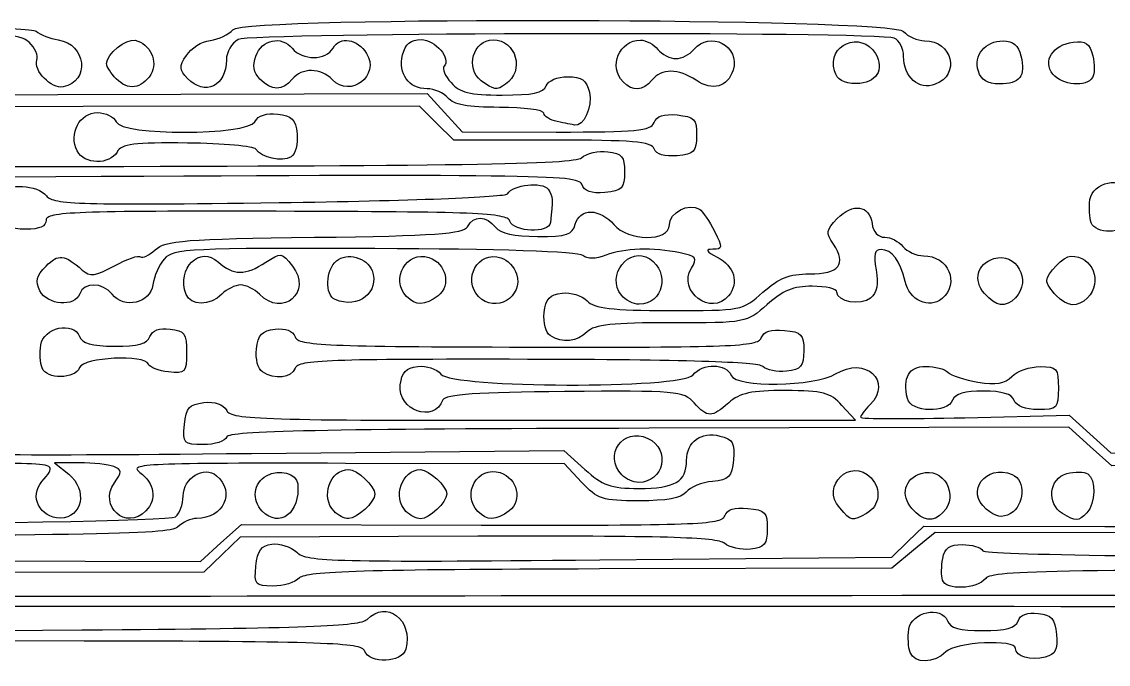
# Model space of a CAD drawing. Extents: x 25 to 242, y 39 to 365.
# Drawn here: x 132.21 to 170.31, y 269.88 to 292.41 of the extents above; entities that cross this region are included whole.
import ezdxf

# ---------------------------------------------------------------- set-up
doc = ezdxf.new("R2010")
doc.units = 0
doc.layers.add('Layer_1', color=7, linetype='CONTINUOUS')

msp = doc.modelspace()

# ---------------------------------------------------------------- linework, layer by layer
at = {"layer": 'Layer_1', "color": 7}
for points in [[(135.523959, 290.411493)], [(138.025789, 290.426553)], [(148.326079, 290.346103)], [(160.713135, 290.686623)], [(165.756515, 290.675923)], [(168.371501, 290.570353)], [(150.991739, 288.912173)], [(169.712626, 285.365013)], [(132.851079, 282.974463)], [(145.708569, 282.779723)], [(148.230249, 282.774773)], [(153.240149, 282.818473)], [(165.973045, 282.878373)], [(168.482045, 282.811903)], [(143.197049, 282.669243)], [(150.741369, 281.404703)], [(132.921929, 280.268983)], [(140.650589, 280.133343)], [(163.268385, 279.196663)], [(153.254139, 276.516633)], [(140.641679, 275.250723)], [(143.163369, 275.245723)], [(145.685059, 275.240723)], [(148.206739, 275.235673)], [(160.894515, 275.363483)], [(163.427845, 275.344883)], [(166.033725, 275.321683)], [(168.705867, 275.166643)], [(140.422759, 273.322063)], [(163.361405, 270.295563)]]:
    msp.add_lwpolyline(points, close=True, dxfattribs=at)
for points in [[(140.565839, 290.403083), (140.565839, 290.402283)], [(153.297139, 290.304193), (153.297139, 290.304383)], [(124.831899, 289.832303), (146.424189, 289.899703), (147.039299, 289.226043), (147.654399, 288.552383), (150.954849, 288.545383)], [(150.821379, 288.259493), (147.366749, 288.254493), (146.760279, 288.853363), (146.153819, 289.452233), (122.559709, 289.430833)], [(134.156859, 287.879753), (134.156859, 287.880153)], [(154.390359, 287.956903), (154.390399, 287.956253)], [(137.972209, 282.848503), (137.972199, 282.848263)], [(150.516069, 278.434493), (161.444435, 278.441493), (160.973735, 278.957983)], [(165.282455, 278.526123), (168.94114, 278.615823), (169.668871, 277.957283), (170.396605, 277.298743), (194.682187, 277.247143)], [(194.696028, 276.886283), (170.433832, 276.833183), (169.682881, 277.512743), (168.93193, 278.192283), (154.209819, 278.155583)], [(140.264109, 277.273693), (151.225109, 277.377073), (151.955209, 276.714003)], [(134.230939, 276.940323), (133.355009, 276.937323), (133.856639, 276.539813)], [(151.845399, 276.261303), (151.243429, 276.908983), (143.565859, 276.925283)], [(126.323029, 273.513743), (138.478139, 273.487943), (139.198159, 274.132803), (139.918189, 274.777673), (148.326119, 274.759773)], [(152.480709, 273.540123), (162.722795, 273.633323), (163.282255, 274.180023), (163.841695, 274.726723), (170.186952, 274.713223)], [(148.201909, 274.365093), (139.870859, 274.336393), (139.233759, 273.724263), (138.596659, 273.112133), (126.408369, 273.094633)], [(181.502119, 274.471213), (164.244375, 274.500913), (163.480805, 273.874983), (162.717235, 273.249043), (152.476059, 273.221043)], [(164.498065, 272.831903), (164.498395, 272.831873)], [(124.004579, 270.414093), (124.613199, 271.008853), (134.322179, 271.083553)], [(134.402449, 270.693813), (124.692709, 270.714413), (124.086709, 270.069303)]]:
    msp.add_lwpolyline(points, dxfattribs=at)
for points in [[(119.604919, 292.289103), (128.308359, 292.300803), (132.532719, 292.233503), (132.713909, 292.080063)], [(139.611939, 292.134683), (139.999099, 292.610353), (162.752755, 292.549643), (163.137285, 292.071883)], [(132.468809, 291.693343), (132.134649, 292.005033), (131.504009, 292.034273), (126.967549, 291.948453)], [(132.713909, 292.080063), (132.860949, 291.955583), (133.207889, 291.819723), (133.484899, 291.778153)], [(138.820839, 291.759303), (139.117219, 291.795303), (139.473219, 291.964253), (139.611939, 292.134683)], [(162.804135, 291.834093), (162.203505, 292.071983), (140.236389, 292.030563), (139.796839, 291.790693)], [(140.418609, 291.210593), (140.628599, 291.791203), (141.324189, 291.939093), (141.692559, 291.481453)], [(143.129459, 291.490453), (143.362219, 291.913993), (143.992469, 291.814033), (144.303599, 291.304223)], [(155.780359, 291.441073), (156.341135, 292.130043), (157.417985, 291.560013), (157.153375, 290.714273)], [(160.713135, 290.686623), (160.432675, 291.602473), (161.649025, 292.117993), (162.148675, 291.295043)], [(163.137285, 292.071883), (163.280605, 291.893813), (163.611125, 291.747673), (163.871765, 291.747123)], [(132.742389, 291.066363), (132.799489, 291.217583), (132.676389, 291.499723), (132.468809, 291.693343)], [(133.484899, 291.778153), (134.474219, 291.629683), (134.614739, 290.320863), (133.661819, 290.130383)], [(135.184909, 290.946243), (135.185909, 291.279423), (135.862159, 291.829593), (136.188609, 291.762873)], [(136.188609, 291.762873), (136.709249, 291.656453), (137.007419, 291.004683), (136.736189, 290.565883)], [(137.984599, 291.234663), (138.148149, 291.487183), (138.524449, 291.723273), (138.820839, 291.759303)], [(139.796839, 291.790693), (139.572899, 291.668493), (139.388989, 291.348923), (139.388159, 291.080523)], [(141.692559, 291.481453), (142.043349, 291.045643), (142.887989, 291.050743), (143.129459, 291.490453)], [(145.568399, 291.246693), (145.665999, 291.640153), (145.842909, 291.787563), (146.216579, 291.786773)], [(146.216579, 291.786773), (146.716479, 291.785773), (147.283829, 291.117823), (147.016479, 290.845133)], [(148.326079, 290.346083), (147.754559, 290.776813), (148.043289, 291.780743), (148.738269, 291.779273)], [(148.738269, 291.779273), (149.550549, 291.777273), (149.859089, 290.683403), (149.178109, 290.219513)], [(153.297139, 290.304383), (152.777839, 290.839653), (153.164979, 291.769823), (153.906399, 291.768253)], [(153.906399, 291.768253), (154.100289, 291.767723), (154.376189, 291.621813), (154.519519, 291.443753)], [(163.134565, 291.202393), (163.135365, 291.477513), (162.986735, 291.761773), (162.804135, 291.834093)], [(163.871765, 291.747123), (164.849985, 291.745123), (165.137175, 290.554763), (164.240755, 290.217763)], [(165.756515, 290.675923), (165.583075, 291.242273), (165.991035, 291.742403), (166.625325, 291.741063)], [(166.625325, 291.741063), (166.975655, 291.740263), (167.158235, 291.585613), (167.248165, 291.213323)], [(168.371537, 290.570353), (167.999128, 291.033023), (168.364837, 291.608503), (169.086494, 291.695553)], [(169.086494, 291.695553), (169.524123, 291.748353), (169.662648, 291.651753), (169.766563, 291.221553)], [(138.025799, 290.426583), (137.730449, 290.731013), (137.725189, 290.834123), (137.984599, 291.234663)], [(140.565839, 290.402283), (140.344079, 290.630863), (140.298819, 290.879363), (140.418609, 291.210593)], [(144.303599, 291.304223), (144.779129, 290.525023), (143.740009, 289.724693), (143.103979, 290.380283)], [(146.424739, 290.062613), (145.780839, 290.063613), (145.404219, 290.584743), (145.568399, 291.246693)], [(154.519519, 291.443753), (154.662839, 291.265693), (154.946079, 291.119653), (155.148929, 291.119223)], [(155.148929, 291.119223), (155.351779, 291.118693), (155.635919, 291.263623), (155.780359, 291.441073)], [(162.148675, 291.295043), (162.486575, 290.738513), (162.166775, 290.242263), (161.471215, 290.243743)], [(164.240755, 290.217763), (163.665915, 290.001673), (163.132305, 290.476633), (163.134565, 291.202393)], [(167.248165, 291.213323), (167.420445, 290.500043), (167.214265, 290.231553), (166.495585, 290.233083)], [(169.766563, 291.221553), (169.838343, 290.924403), (169.834983, 290.578933), (169.759063, 290.453863)], [(133.661819, 290.130383), (133.252269, 290.048483), (132.606329, 290.706083), (132.742389, 291.066363)], [(135.523959, 290.411483), (135.337159, 290.604033), (135.184589, 290.844673), (135.184909, 290.946243)], [(139.388159, 291.080523), (139.385159, 290.154223), (138.637999, 289.795513), (138.025789, 290.426553)], [(143.103979, 290.380283), (142.692029, 290.804893), (142.037219, 290.811303), (141.697579, 290.394083)], [(147.016479, 290.845133), (146.943979, 290.771233), (147.055679, 290.515793), (147.264809, 290.277613)], [(155.859839, 290.358693), (155.240949, 290.776673), (154.642129, 290.779823), (154.306019, 290.366693)], [(136.736189, 290.565883), (136.418949, 290.052653), (135.932229, 289.990663), (135.523959, 290.411493)], [(141.697579, 290.394083), (141.362109, 289.981913), (140.971149, 289.984873), (140.565839, 290.403083)], [(149.178109, 290.219513), (148.857139, 290.000873), (148.766249, 290.014373), (148.326079, 290.346103)], [(150.598809, 290.161473), (150.669909, 290.349633), (150.984959, 290.483853), (151.353789, 290.483073)], [(151.353789, 290.483073), (151.854619, 290.482073), (152.014119, 290.368603), (152.117649, 289.939983)], [(154.306019, 290.366693), (153.988979, 289.977183), (153.635629, 289.955293), (153.297139, 290.304193)], [(157.153375, 290.714273), (156.967615, 290.120553), (156.430895, 289.973013), (155.859839, 290.358693)], [(161.471215, 290.243743), (161.028045, 290.244743), (160.809345, 290.372453), (160.713135, 290.686623)], [(166.495585, 290.233083), (166.071565, 290.233873), (165.851465, 290.365863), (165.756515, 290.675923)], [(169.759063, 290.453863), (169.550678, 290.110363), (168.683125, 290.183203), (168.371501, 290.570353)], [(147.159219, 289.737853), (147.015899, 289.915913), (146.685379, 290.062053), (146.424739, 290.062613)], [(147.264809, 290.277613), (147.573709, 289.925733), (147.910409, 289.843993), (149.060909, 289.841543)], [(149.060909, 289.841543), (150.125659, 289.839543), (150.507089, 289.918643), (150.598809, 290.161473)], [(148.970139, 289.410803), (147.848439, 289.412803), (147.347769, 289.503603), (147.159219, 289.737853)], [(152.117649, 289.939983), (152.238819, 289.438333), (151.912209, 288.717103), (151.596049, 288.788173)], [(134.156859, 287.880153), (133.849849, 288.485223), (134.239659, 289.226633), (134.864139, 289.225303)], [(134.864139, 289.225303), (135.160439, 289.224773), (135.456839, 289.078613), (135.522809, 288.900713)], [(140.387139, 288.907713), (140.508229, 289.128043), (140.790349, 289.222503), (141.186449, 289.175343)], [(150.519839, 289.207033), (150.520099, 289.317303), (149.822819, 289.408993), (148.970139, 289.410803)], [(150.991739, 288.912173), (150.731849, 288.964073), (150.519499, 289.096773), (150.519839, 289.207033)], [(135.522809, 288.900713), (135.704019, 288.412073), (140.118239, 288.418783), (140.387139, 288.907713)], [(141.186449, 289.175343), (141.685289, 289.115943), (141.811109, 288.987073), (141.866039, 288.479293)], [(150.954849, 288.545383), (153.754639, 288.539383), (154.274589, 288.589483), (154.382459, 288.875063)], [(151.596049, 288.788173), (151.523549, 288.804473), (151.251629, 288.860273), (150.991739, 288.912173)], [(154.382459, 288.875063), (154.470059, 289.106943), (154.722599, 289.190243), (155.193809, 289.142663)], [(155.193809, 289.142663), (155.799319, 289.081563), (155.877769, 288.999253), (155.875989, 288.427193)], [(141.866039, 288.479293), (141.904339, 288.124873), (141.812739, 287.778733), (141.653399, 287.676663)], [(138.021829, 288.157863), (136.137259, 288.180863), (135.707419, 288.126163), (135.551809, 287.842953)], [(140.418519, 287.946323), (140.355219, 288.047323), (139.276729, 288.142513), (138.021829, 288.157863)], [(154.390399, 287.956253), (154.297399, 288.207173), (153.631769, 288.263733), (150.821379, 288.259493)], [(155.875989, 288.427193), (155.873989, 287.855133), (155.795289, 287.773193), (155.189359, 287.714633)], [(135.551809, 287.842953), (135.299709, 287.384213), (134.396189, 287.408053), (134.156859, 287.879753)], [(141.653399, 287.676663), (141.352019, 287.483543), (140.606499, 287.646363), (140.418519, 287.946323)], [(151.835999, 287.642703), (152.020559, 287.799003), (152.437239, 287.895073), (152.761949, 287.856203)], [(152.761949, 287.856203), (153.262839, 287.796203), (153.352019, 287.687533), (153.350309, 287.139113)], [(155.189359, 287.714633), (154.741579, 287.671333), (154.465169, 287.755133), (154.390359, 287.956903)], [(131.566999, 287.333693), (147.711549, 287.353793), (151.564219, 287.412493), (151.835999, 287.642703)], [(151.846719, 286.717263), (151.724299, 287.047363), (150.214969, 287.065893), (131.727839, 286.964213)], [(153.350309, 287.139113), (153.348309, 286.567063), (153.269509, 286.485113), (152.663679, 286.426553)], [(169.669208, 286.173053), (169.755768, 286.785503), (170.820248, 287.018543), (171.023813, 286.469613)], [(131.548009, 286.385573), (131.671709, 286.762193), (132.759549, 286.704403), (133.081769, 286.304073)], [(149.241799, 286.380423), (149.436779, 286.701813), (150.469119, 286.814103), (150.669499, 286.535703)], [(150.669499, 286.535703), (150.836669, 286.303453), (150.846459, 286.160683), (150.749699, 285.367043)], [(152.663679, 286.426553), (152.178169, 286.379653), (151.940579, 286.464153), (151.846719, 286.717263)], [(133.081769, 286.304073), (133.325269, 286.001553), (134.224529, 285.975873), (141.237299, 286.071153)], [(141.237299, 286.071153), (145.785089, 286.132953), (149.171029, 286.263763), (149.241799, 286.380423)], [(169.712628, 285.364973), (169.649858, 285.534243), (169.630318, 285.897883), (169.669208, 286.173053)], [(141.134989, 285.764533), (134.103579, 285.779433), (133.066919, 285.740133), (133.066039, 285.458473)], [(149.322869, 285.423943), (149.219129, 285.703683), (148.112629, 285.749713), (141.134989, 285.764533)], [(154.920609, 285.288123), (154.921609, 285.720623), (155.600729, 286.076253), (155.972649, 285.839313)], [(155.972649, 285.839313), (156.089849, 285.764613), (156.328445, 285.418523), (156.502875, 285.070153)], [(160.811185, 285.510403), (161.355655, 286.065723), (161.939965, 285.982893), (162.027665, 285.337953)], [(132.354039, 285.136793), (131.780109, 285.137793), (131.625629, 285.233393), (131.552679, 285.631423)], [(133.066039, 285.458473), (133.065249, 285.234873), (132.845939, 285.135743), (132.354039, 285.136793)], [(147.838559, 285.225393), (148.057839, 285.624283), (148.497349, 285.616503), (148.826239, 285.207893)], [(150.749699, 285.367043), (150.702599, 284.980923), (149.468909, 285.030113), (149.322869, 285.423943)], [(151.619289, 285.309693), (151.686089, 285.568183), (151.907269, 285.740013), (152.172549, 285.739453)], [(152.172549, 285.739453), (152.415659, 285.738923), (152.775889, 285.544243), (152.973069, 285.306823)], [(160.674535, 284.610843), (160.399895, 285.015313), (160.413485, 285.104763), (160.811185, 285.510403)], [(142.482719, 284.852583), (146.703019, 284.905783), (147.701049, 284.975233), (147.838559, 285.225393)], [(148.826239, 285.207893), (149.002699, 284.988673), (149.477709, 284.883313), (150.297439, 284.881573)], [(150.297439, 284.881573), (151.331309, 284.879573), (151.524279, 284.941873), (151.619289, 285.309693)], [(152.973069, 285.306823), (153.474279, 284.703303), (154.918739, 284.689463), (154.920609, 285.288123)], [(156.502875, 285.070153), (156.796195, 284.484323), (156.791985, 284.436563), (156.446875, 284.434363)], [(162.027665, 285.337953), (162.067965, 285.041383), (162.239835, 284.854903), (162.473245, 284.854413)], [(171.046525, 285.376613), (170.821521, 284.967193), (169.863245, 284.958823), (169.712626, 285.365013)], [(136.895549, 284.417663), (137.246189, 284.741343), (137.939829, 284.795333), (142.482719, 284.852583)], [(162.473245, 284.854413), (162.682215, 284.853883), (162.970445, 284.707913), (163.113775, 284.529853)], [(133.064189, 283.843783), (133.493809, 284.281973), (133.700079, 284.258973), (134.333299, 283.702303)], [(136.377569, 284.169353), (136.442269, 284.102653), (136.675369, 284.214453), (136.895549, 284.417663)], [(144.590159, 284.456623), (138.126559, 284.479023), (137.517009, 284.449623), (137.213119, 284.102993)], [(137.972199, 282.848263), (137.632869, 283.763283), (138.458149, 284.586323), (139.107589, 283.980563)], [(140.766459, 283.975563), (141.292999, 284.327453), (141.326709, 284.322773), (141.701249, 283.845843)], [(143.243729, 284.026123), (143.612019, 284.337913), (144.323309, 284.143783), (144.493429, 283.685043)], [(151.884799, 284.219373), (151.732749, 284.349433), (148.894929, 284.441723), (144.590159, 284.456623)], [(145.708569, 282.779773), (145.117609, 283.388903), (145.698569, 284.401863), (146.490519, 284.142323)], [(148.230249, 282.774773), (147.639299, 283.383903), (148.220249, 284.396863), (149.012209, 284.137323)], [(153.240149, 282.818473), (152.684069, 283.509323), (153.507269, 284.567003), (154.233929, 284.095313)], [(155.298579, 284.307973), (154.348149, 284.505023), (153.338179, 284.472943), (152.698929, 284.225373)], [(155.692439, 283.767733), (155.913069, 284.127643), (155.867599, 284.190003), (155.298579, 284.307973)], [(156.446875, 284.434363), (156.167035, 284.432363), (156.204415, 284.363763), (156.596365, 284.159303)], [(159.838405, 283.567213), (160.875055, 283.565213), (161.150895, 283.909303), (160.674535, 284.610843)], [(162.342695, 284.423753), (162.117985, 284.424283), (162.075605, 284.246903), (162.172115, 283.710043)], [(163.186545, 283.305133), (163.019155, 284.034613), (162.726215, 284.422943), (162.342695, 284.423753)], [(163.113775, 284.529853), (163.257105, 284.351793), (163.580285, 284.205663), (163.831965, 284.205123)], [(166.294065, 284.103513), (167.079925, 284.357323), (167.649755, 283.337543), (167.058845, 282.734853)], [(135.459549, 283.853213), (135.899759, 284.093783), (136.312869, 284.236043), (136.377569, 284.169353)], [(137.213119, 284.102993), (137.030919, 283.895083), (136.848839, 283.482653), (136.808479, 283.186473)], [(139.107589, 283.980563), (139.607619, 283.514173), (140.074299, 283.512673), (140.766459, 283.975563)], [(143.197029, 282.669243), (142.838089, 282.818703), (142.868699, 283.708653), (143.243729, 284.026123)], [(146.490519, 284.142323), (147.096539, 283.943613), (147.282799, 283.158773), (146.807989, 282.804623)], [(149.012209, 284.137323), (149.242759, 284.061723), (149.490729, 283.806133), (149.563239, 283.569343)], [(152.698929, 284.225373), (152.326919, 284.081313), (152.048569, 284.079253), (151.884799, 284.219373)], [(154.233929, 284.095313), (154.960029, 283.623963), (154.697329, 282.502533), (153.861219, 282.504303)], [(156.596365, 284.159303), (157.202285, 283.843173), (157.373755, 283.261923), (156.997475, 282.799633)], [(163.831965, 284.205123), (164.700285, 284.203123), (165.118335, 283.241003), (164.484095, 282.704073)], [(165.973045, 282.878373), (165.561345, 283.347343), (165.710065, 283.914893), (166.294065, 284.103513)], [(168.153454, 283.335843), (168.154248, 283.574073), (168.762784, 284.196403), (168.994527, 284.195913)], [(168.994527, 284.195913), (169.772519, 284.193913), (170.132773, 283.292763), (169.580529, 282.729503)], [(132.851069, 282.974513), (132.675129, 283.313993), (132.718599, 283.491303), (133.064189, 283.843783)], [(134.333299, 283.702303), (134.607249, 283.461463), (134.786699, 283.485513), (135.459549, 283.853213)], [(141.701249, 283.845843), (142.416939, 282.934503), (141.355899, 282.023283), (140.548319, 282.855693)], [(144.493429, 283.685043), (144.775129, 282.925423), (144.014029, 282.329063), (143.197049, 282.669243)], [(149.563239, 283.569343), (149.812199, 282.756353), (148.821209, 282.165643), (148.230249, 282.774773)], [(156.997475, 282.799633), (156.398945, 282.064273), (155.195479, 282.957023), (155.692439, 283.767733)], [(158.202545, 282.924293), (158.766985, 283.429823), (159.120455, 283.568743), (159.838405, 283.567213)], [(162.172115, 283.710043), (162.263015, 283.204133), (162.206615, 282.916133), (161.978505, 282.723053)], [(135.378649, 282.855413), (135.035679, 283.281503), (134.401869, 283.288933), (134.243169, 282.868713)], [(136.808479, 283.186473), (136.720379, 282.539883), (135.803509, 282.327593), (135.378649, 282.855413)], [(139.888879, 283.180293), (139.699009, 283.180823), (139.401349, 283.035883), (139.227429, 282.858503)], [(140.548319, 282.855693), (140.375509, 283.033813), (140.078759, 283.179893), (139.888879, 283.180293)], [(159.932505, 283.136083), (159.270655, 283.137083), (158.897825, 282.986273), (158.347125, 282.493053)], [(160.797235, 282.933303), (160.797505, 283.043823), (160.408455, 283.135073), (159.932505, 283.136083)], [(164.484095, 282.704073), (164.032465, 282.321733), (163.338425, 282.643273), (163.186545, 283.305133)], [(168.482045, 282.811873), (168.301002, 282.998473), (168.153139, 283.234263), (168.153454, 283.335843)], [(134.243169, 282.868713), (134.064899, 282.396683), (133.113049, 282.468993), (132.851079, 282.974463)], [(139.227429, 282.858503), (138.825659, 282.448703), (138.122549, 282.443153), (137.972209, 282.848503)], [(146.807989, 282.804623), (146.334699, 282.451613), (146.033539, 282.444803), (145.708569, 282.779723)], [(150.533739, 282.209843), (150.589739, 282.699253), (150.723239, 282.846493), (151.156719, 282.897093)], [(151.156719, 282.897093), (151.460129, 282.932493), (151.854899, 282.810493), (152.033959, 282.625903)], [(153.861219, 282.504303), (153.658359, 282.504833), (153.378879, 282.646113), (153.240149, 282.818473)], [(154.921029, 282.284873), (157.467475, 282.279873), (157.486745, 282.282873), (158.202545, 282.924293)], [(161.978505, 282.723053), (161.640355, 282.436783), (160.796155, 282.587043), (160.797235, 282.933303)], [(167.058845, 282.734853), (166.702715, 282.371623), (166.380515, 282.414213), (165.973045, 282.878373)], [(169.580529, 282.729503), (169.236957, 282.379083), (168.87564, 282.406173), (168.482045, 282.811903)], [(152.033959, 282.625903), (152.292809, 282.359093), (152.884569, 282.289193), (154.921029, 282.284873)], [(158.347125, 282.493053), (157.628995, 281.849893), (157.620165, 281.848203), (154.992649, 281.853793)], [(150.741369, 281.404703), (150.582939, 281.508223), (150.493239, 281.856063), (150.533739, 282.209843)], [(132.878509, 281.077083), (132.965109, 281.689533), (134.029549, 281.922563), (134.233119, 281.373643)], [(136.707449, 281.368393), (136.790549, 281.588393), (137.036229, 281.681563), (137.413729, 281.636223)], [(137.413729, 281.636223), (137.922569, 281.575123), (137.992319, 281.475463), (137.990249, 280.812573)], [(140.442959, 280.938473), (140.499959, 281.436583), (140.630299, 281.574763), (141.093559, 281.628403)], [(141.093559, 281.628403), (141.471339, 281.672103), (141.716449, 281.577903), (141.798159, 281.357573)], [(154.992649, 281.853793), (152.931099, 281.857793), (152.289429, 281.789293), (152.041979, 281.536853)], [(158.141515, 281.322193), (158.229115, 281.554073), (158.481645, 281.637373), (158.952855, 281.589803)], [(158.952855, 281.589803), (159.558375, 281.528703), (159.636825, 281.446383), (159.635035, 280.874323)], [(134.233119, 281.373643), (134.325019, 281.125843), (134.654599, 281.035123), (135.469229, 281.033393)], [(135.469229, 281.033393), (136.283859, 281.031393), (136.614009, 281.120993), (136.707449, 281.368393)], [(141.798159, 281.357573), (141.908899, 281.058953), (142.858429, 281.017693), (149.968909, 281.002593)], [(149.968909, 281.002593), (157.072605, 280.987493), (158.029235, 281.024893), (158.141515, 281.322193)], [(152.041979, 281.536853), (151.691579, 281.179473), (151.167539, 281.126223), (150.741369, 281.404703)], [(132.921909, 280.269003), (132.859109, 280.438273), (132.839609, 280.801913), (132.878509, 281.077083)], [(137.990249, 280.812573), (137.988249, 280.102983), (137.950649, 280.062603), (137.357689, 280.128713)], [(140.650589, 280.133333), (140.492159, 280.236863), (140.402459, 280.584693), (140.442959, 280.938473)], [(159.635035, 280.874323), (159.633035, 280.322583), (159.544635, 280.217773), (159.029315, 280.158503)], [(136.658059, 280.399533), (136.536249, 280.751443), (134.372779, 280.646403), (134.235119, 280.281883)], [(149.948019, 280.571703), (143.007739, 280.586403), (141.905629, 280.545103), (141.800159, 280.265813)], [(158.199765, 280.321863), (158.046165, 280.480183), (155.406399, 280.560113), (149.948019, 280.571703)], [(155.744749, 280.023203), (156.087999, 280.444913), (156.927445, 280.436003), (157.085805, 280.009003)], [(160.748165, 280.060003), (161.789185, 280.705263), (162.776095, 279.815603), (161.951855, 278.974923)], [(134.235119, 280.281883), (134.079939, 279.871013), (133.073179, 279.861143), (132.921929, 280.268983)], [(137.357689, 280.128713), (137.011079, 280.167313), (136.696239, 280.289223), (136.658059, 280.399533)], [(141.800159, 280.265813), (141.666719, 279.912513), (141.090209, 279.846073), (140.650589, 280.133343)], [(145.486679, 279.682453), (145.537579, 280.122013), (145.683719, 280.275583), (146.097149, 280.323953)], [(146.097149, 280.323953), (146.399619, 280.359353), (146.760169, 280.239153), (146.910069, 280.052903)], [(146.910069, 280.052903), (147.304559, 279.562793), (155.347999, 279.535793), (155.744749, 280.023203)], [(157.085805, 280.009003), (157.247155, 279.573903), (160.026345, 279.612623), (160.748165, 280.060003)], [(159.029315, 280.158503), (158.697275, 280.120303), (158.323975, 280.193803), (158.199765, 280.321863)], [(163.268385, 279.196703), (163.098275, 279.936453), (163.322085, 280.327783), (163.914615, 280.326523)], [(163.914615, 280.326523), (164.229765, 280.325723), (164.577155, 280.233123), (164.686605, 280.120443)], [(164.686605, 280.120443), (164.796045, 280.007773), (165.271045, 279.851593), (165.742165, 279.773383)], [(166.936095, 279.975283), (167.121655, 280.164543), (167.563915, 280.318773), (167.918895, 280.318013)], [(167.918895, 280.318013), (168.516441, 280.317013), (168.564156, 280.260713), (168.561979, 279.562523)], [(146.980539, 279.149223), (146.666909, 278.318783), (145.381859, 278.777483), (145.486679, 279.682453)], [(165.742165, 279.773383), (166.384255, 279.666783), (166.683195, 279.717383), (166.936095, 279.975283)], [(151.239909, 279.444013), (148.226489, 279.418013), (147.051349, 279.336693), (146.980539, 279.149223)], [(155.789269, 279.050853), (155.424679, 279.454273), (155.152769, 279.477773), (151.239909, 279.444013)], [(158.995775, 279.477663), (157.790125, 279.480663), (157.391255, 279.394863), (157.002575, 279.050973)], [(160.973735, 278.957983), (160.562155, 279.409603), (160.313745, 279.474863), (158.995775, 279.477663)], [(165.934885, 279.460363), (165.276455, 279.461363), (164.937855, 279.361263), (164.854095, 279.139463)], [(167.013655, 279.134883), (166.931255, 279.356993), (166.593315, 279.458973), (165.934885, 279.460363)], [(168.561979, 279.562523), (168.559879, 278.848843), (168.521389, 278.808483), (167.846615, 278.809913)], [(137.916489, 278.283783), (137.974189, 278.877953), (138.077229, 278.994543), (138.597139, 279.054193)], [(138.597139, 279.054193), (138.998029, 279.100193), (139.275059, 279.003993), (139.398729, 278.775853)], [(157.002575, 279.050973), (156.397975, 278.516093), (156.272575, 278.516073), (155.789269, 279.050853)], [(161.951855, 278.974923), (161.771765, 278.791233), (161.624275, 278.594943), (161.624095, 278.538723)], [(164.854095, 279.139463), (164.674805, 278.664733), (163.379965, 278.711473), (163.268385, 279.196663)], [(167.846615, 278.809913), (167.406685, 278.810913), (167.087675, 278.935303), (167.013655, 279.134883)], [(139.398729, 278.775853), (139.569299, 278.461183), (140.651979, 278.427943), (150.516069, 278.434493)], [(161.624095, 278.538723), (161.623925, 278.482523), (163.270185, 278.476823), (165.282455, 278.526123)], [(138.579749, 277.582113), (137.881279, 277.584113), (137.851509, 277.615113), (137.916489, 278.283783)], [(154.209819, 278.155583), (142.666389, 278.126783), (139.468619, 278.060683), (139.399369, 277.849703)], [(153.254139, 276.516633), (152.583369, 277.208033), (153.296639, 278.210223), (154.167979, 277.800693)], [(139.399369, 277.849703), (139.350769, 277.701673), (138.981959, 277.581263), (138.579749, 277.582113)], [(154.167979, 277.800693), (154.976359, 277.420763), (154.729999, 276.254943), (153.841729, 276.256823)], [(155.525259, 277.024333), (155.527259, 277.675433), (156.040949, 278.053183), (156.693765, 277.883663)], [(156.693765, 277.883663), (157.154025, 277.764143), (157.224175, 277.640583), (157.166715, 277.050603)], [(129.183079, 277.494143), (129.288529, 277.209783), (130.634989, 277.182993), (140.264109, 277.273693)], [(153.851579, 276.045023), (155.105489, 276.039023), (155.522949, 276.282923), (155.525259, 277.024333)], [(157.166715, 277.050603), (157.107915, 276.446983), (157.013375, 276.349533), (156.431725, 276.292973)], [(160.894515, 275.363483), (160.213075, 276.139723), (161.277055, 277.154063), (161.995715, 276.413303)], [(132.388129, 276.912933), (131.331739, 276.957633), (131.006129, 276.782593), (131.480549, 276.425063)], [(132.915939, 276.282463), (133.392709, 276.819723), (133.348689, 276.872293), (132.388129, 276.912933)], [(135.435839, 276.812963), (135.254899, 276.884663), (134.712699, 276.941933), (134.230939, 276.940323)], [(135.461239, 276.240923), (135.728009, 276.629113), (135.724939, 276.698453), (135.435839, 276.812963)], [(143.565859, 276.925283), (136.557139, 276.940183), (135.928879, 276.912283), (136.354279, 276.605183)], [(137.868939, 275.770253), (137.870939, 276.411973), (138.605039, 276.864043), (139.040399, 276.491663)], [(140.798439, 276.491733), (141.252239, 276.739363), (141.851489, 276.581933), (141.888379, 276.205383)], [(143.163369, 275.245723), (142.680949, 275.742973), (143.021469, 276.711183), (143.678279, 276.709783)], [(143.678279, 276.709783), (143.973229, 276.709263), (144.595069, 276.122703), (144.594209, 275.845983)], [(145.685059, 275.240723), (145.202639, 275.737973), (145.543149, 276.706183), (146.199959, 276.704793)], [(146.199959, 276.704793), (146.494909, 276.704263), (147.116759, 276.117703), (147.115889, 275.840983)], [(148.206739, 275.235723), (147.615779, 275.844843), (148.196739, 276.857813), (148.988699, 276.598273)], [(151.955209, 276.714003), (152.581319, 276.145373), (152.851419, 276.050093), (153.851579, 276.045023)], [(163.748865, 276.570013), (164.534725, 276.823833), (165.104555, 275.804053), (164.513645, 275.201363)], [(166.033695, 275.321683), (165.287255, 275.944623), (166.010695, 276.906263), (166.946855, 276.535483)], [(168.855891, 276.565763), (169.138495, 276.637863), (169.469455, 276.633263), (169.591356, 276.555563)], [(133.562519, 275.007273), (132.848949, 275.009273), (132.462319, 275.771293), (132.915939, 276.282463)], [(133.856639, 276.539813), (134.531779, 276.004813), (134.340019, 275.005623), (133.562519, 275.007273)], [(136.564959, 275.259523), (135.869379, 274.550083), (134.894779, 275.416673), (135.461239, 276.240923)], [(136.354279, 276.605183), (136.866969, 276.235063), (136.957089, 275.659483), (136.564959, 275.259523)], [(139.040399, 276.491663), (139.719729, 275.910603), (139.289759, 274.994313), (138.338699, 274.996333)], [(140.641679, 275.250723), (140.264659, 275.639333), (140.340789, 276.241993), (140.798439, 276.491733)], [(148.988699, 276.598273), (149.594719, 276.399563), (149.780979, 275.614723), (149.306159, 275.260573)], [(153.853299, 275.610643), (152.565459, 275.613643), (152.396799, 275.668043), (151.845399, 276.261303)], [(153.841729, 276.256823), (153.656809, 276.257093), (153.392389, 276.374133), (153.254139, 276.516633)], [(156.431725, 276.292973), (156.064599, 276.257273), (155.650599, 276.088483), (155.511729, 275.917863)], [(161.995715, 276.413303), (162.373155, 276.024253), (162.296435, 275.421913), (161.837545, 275.171513)], [(163.427845, 275.344883), (163.016145, 275.813853), (163.164865, 276.381403), (163.748865, 276.570013)], [(166.946855, 276.535483), (167.418765, 276.348583), (167.378535, 275.432383), (166.886655, 275.163963)], [(168.705867, 275.166643), (168.139111, 275.506943), (168.235684, 276.407603), (168.855891, 276.565763)], [(169.591356, 276.555563), (169.891108, 276.364603), (169.869594, 275.509453), (169.557016, 275.190643)], [(141.888379, 276.205383), (141.987579, 275.192423), (141.247829, 274.625933), (140.641679, 275.250723)], [(155.511729, 275.917863), (155.337829, 275.704213), (154.821619, 275.608593), (153.853299, 275.610643)], [(137.604019, 275.050023), (137.748859, 275.168573), (137.868069, 275.492673), (137.868939, 275.770253)], [(144.594209, 275.845983), (144.593409, 275.569263), (143.967849, 274.985453), (143.672899, 274.986073)], [(147.115889, 275.840983), (147.115099, 275.564263), (146.489539, 274.980453), (146.194589, 274.981083)], [(143.672899, 274.986073), (143.530909, 274.986343), (143.301619, 275.103213), (143.163369, 275.245723)], [(146.194589, 274.981083), (146.052599, 274.981343), (145.823299, 275.098213), (145.685059, 275.240723)], [(149.306159, 275.260573), (148.832879, 274.907563), (148.531709, 274.900753), (148.206739, 275.235673)], [(156.861205, 275.078593), (156.948805, 275.310483), (157.201345, 275.393783), (157.672555, 275.346203)], [(157.672555, 275.346203), (158.278065, 275.285103), (158.356515, 275.202793), (158.354735, 274.630733)], [(161.837545, 275.171513), (161.308345, 274.882743), (161.318315, 274.880713), (160.894515, 275.363483)], [(164.513645, 275.201363), (164.157515, 274.838133), (163.835315, 274.880723), (163.427845, 275.344883)], [(166.886655, 275.163963), (166.583165, 274.998353), (166.375045, 275.036833), (166.033725, 275.321683)], [(169.557016, 275.190643), (169.254944, 274.882543), (169.182384, 274.880493), (168.705867, 275.166643)], [(170.186952, 274.713223), (175.914681, 274.701023), (177.228834, 274.809123), (176.218581, 275.209263)], [(108.548779, 274.848273), (108.707019, 274.584033), (137.277039, 274.782473), (137.604019, 275.050023)], [(138.338699, 274.996333), (138.154999, 274.996593), (137.853639, 274.857593), (137.669019, 274.687173)], [(148.326119, 274.759773), (155.758599, 274.743973), (156.748795, 274.780973), (156.861205, 275.078593)], [(137.669019, 274.687173), (137.382409, 274.422603), (134.452329, 274.377373), (117.622419, 274.377773)], [(156.852025, 274.120893), (156.604715, 274.332433), (154.659519, 274.387353), (148.201909, 274.365093)], [(158.354735, 274.630733), (158.352735, 274.082323), (158.263135, 273.974003), (157.761905, 273.916163)], [(140.422719, 273.322073), (140.475619, 273.866903), (140.599519, 274.037753), (140.981119, 274.092333)], [(140.981119, 274.092333), (141.250819, 274.130933), (141.644099, 274.001433), (141.855059, 273.804703)], [(157.761905, 273.916163), (157.436965, 273.878663), (157.027515, 273.970763), (156.852025, 274.120893)], [(164.507395, 273.585983), (164.578495, 273.960833), (164.742825, 274.078413), (165.194355, 274.077453)], [(165.194355, 274.077453), (165.520785, 274.076653), (165.846015, 273.979153), (165.917075, 273.860453)], [(141.855059, 273.804703), (142.204729, 273.478553), (143.143709, 273.455163), (152.480709, 273.540123)], [(164.498395, 272.831873), (164.452095, 272.975623), (164.456295, 273.314983), (164.507395, 273.585983)], [(165.917075, 273.860453), (166.001675, 273.719243), (172.489885, 273.631023), (184.697072, 273.605093)], [(141.013469, 272.620553), (140.396859, 272.621553), (140.359079, 272.666753), (140.422759, 273.322063)], [(152.476059, 273.221043), (144.267489, 273.198643), (142.179039, 273.136043), (141.953549, 272.906093)], [(184.80557, 273.173993), (168.596306, 273.208393), (166.248925, 273.172993), (166.019135, 272.890703)], [(141.953549, 272.906093), (141.798819, 272.748273), (141.375779, 272.619783), (141.013469, 272.620553)], [(166.019135, 272.890703), (165.704725, 272.504433), (164.616965, 272.462403), (164.498065, 272.831903)], [(157.716995, 272.292153), (197.313482, 272.322553), (205.02651, 272.376153), (205.168006, 272.621903)], [(87.599043, 272.163053), (100.158789, 272.214053), (131.711869, 272.272163), (157.716995, 272.292153)], [(144.320989, 271.453803), (145.009619, 272.156183), (145.942189, 271.437103), (145.676519, 270.408533)], [(141.553579, 271.906173), (76.428843, 271.903173), (64.675383, 271.837573), (64.551533, 271.479573)], [(205.185673, 271.658283), (205.071381, 271.849123), (189.762174, 271.908763), (141.553579, 271.906173)], [(163.317985, 271.103643), (163.404585, 271.716083), (164.469025, 271.949123), (164.672595, 271.400193)], [(167.146925, 271.394943), (167.230025, 271.614943), (167.475705, 271.708113), (167.853205, 271.662773)], [(134.322179, 271.083553), (142.185509, 271.144053), (144.086259, 271.214393), (144.320989, 271.453803)], [(164.672595, 271.400193), (164.764495, 271.152393), (165.094075, 271.061673), (165.908705, 271.059943)], [(165.908705, 271.059943), (166.723335, 271.057943), (167.053485, 271.147543), (167.146925, 271.394943)], [(167.853205, 271.662773), (168.330107, 271.605473), (168.442941, 271.474833), (168.493776, 270.921003)], [(163.361385, 270.295553), (163.298585, 270.464833), (163.279085, 270.828463), (163.317985, 271.103643)], [(168.493776, 270.921003), (168.542986, 270.384903), (168.463906, 270.224413), (168.103288, 270.128573)], [(144.232139, 270.349733), (144.127909, 270.630783), (142.839469, 270.675883), (134.402449, 270.693813)], [(167.062535, 270.434143), (167.063535, 270.767753), (164.959855, 270.659793), (164.615485, 270.308563)], [(145.676519, 270.408533), (145.551509, 269.924573), (144.407069, 269.877963), (144.232139, 270.349733)], [(164.615485, 270.308563), (164.214985, 269.900073), (163.510775, 269.892763), (163.361405, 270.295563)], [(168.103288, 270.128573), (167.590225, 269.992213), (167.061645, 270.147373), (167.062535, 270.434143)]]:
    msp.add_open_spline(points, degree=3, dxfattribs=at)

doc.saveas('drawing.dxf')
